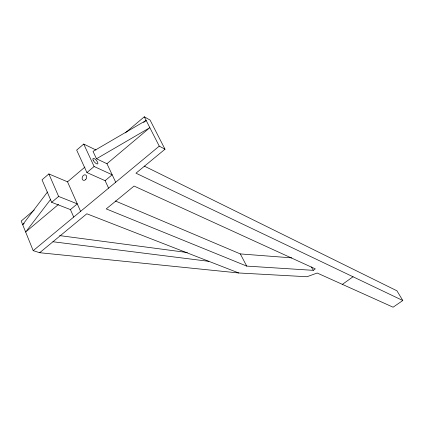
<?xml version="1.0" encoding="UTF-8"?>
<svg xmlns="http://www.w3.org/2000/svg" width="424" height="424" viewBox="0 0 424 424"><rect width="100%" height="100%" fill="white"/><g stroke="black" fill="none" stroke-linecap="round" stroke-linejoin="round"><path stroke-width="0.64" d="M47.488 191.998L22.679 224.688L24.184 223.411M50.71 199.322L25.647 232.029L58.501 204.421M80.602 211.353L67.522 181.817L48.871 173.941L42.029 179.808L51.659 202.322L70.437 209.583L73.707 217.067M95.967 149.979L83.724 144.065L76.67 150.112L86.931 172.563L105.115 180.672L108.597 188.139M34.227 210.007L21.2 221.037L33.194 250.663L39.681 252.715L238.754 272.976L306.997 276.734L317.184 273.024L393.096 307.199L402.8 300.521L396.938 290.806L144.213 166.06M67.522 181.817L84.917 167.083M125.297 132.892L144.298 116.801L150.07 120.072L165 149.211L135.972 173.188L402.8 300.521M143.63 122.525L146.137 120.411L93.026 151.394L96.471 158.777L106.949 163.712L115.699 182.251M51.659 202.322L58.629 196.445L77.29 203.87L70.437 209.583M86.931 172.563L94.117 166.499L112.175 174.783L105.115 180.672M106.949 163.712L149.842 127.677L96.471 158.777M33.194 250.663L159.254 146.137L165 149.211M39.681 252.715L86.825 213.776L238.754 272.976M313.299 270.342L315.297 268.885L134.064 186.057L106.233 208.91L246.715 266.097L313.299 270.342L311.391 266.95M342.396 284.382L353.028 276.766M115.365 200.987L240.323 253.923L291.776 257.877M52.952 241.749L208.91 261.348M59.662 235.606L187.36 252.545M240.323 253.923L246.715 266.097M144.298 116.801L159.254 146.137M83.724 144.065L94.117 166.499M48.871 173.941L58.629 196.445M85.42 179.776A2.904 2.152 -66.4 0 0 85.706 174.985A2.904 2.152 -66.4 0 0 82.134 178.001A2.904 2.152 -66.4 0 0 85.42 179.776M93.174 160.155A3.556 1.272 49 0 0 97.541 163.956A3.556 1.272 49 0 0 95.416 159.419A3.556 1.272 49 0 0 93.174 160.155"/></g></svg>
